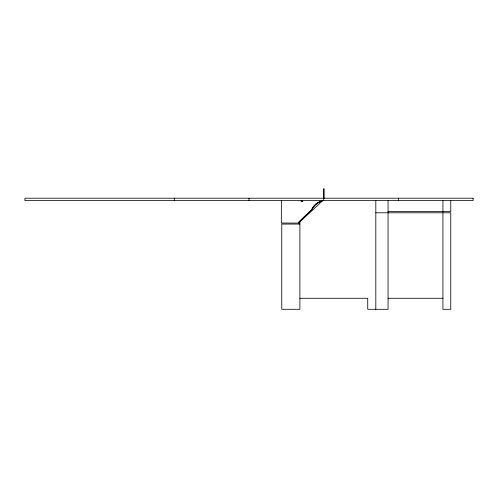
<?xml version="1.0" encoding="UTF-8"?>
<svg xmlns="http://www.w3.org/2000/svg" width="498" height="498" viewBox="0 0 498 498"><rect width="100%" height="100%" fill="white"/><g stroke="black" fill="none" stroke-linecap="round" stroke-linejoin="round"><path stroke-width="0.75" d="M311.58 210.411L311.754 209.957A16.048 16.048 0 0 1 321.179 201.217M322.835 200.551L299.896 221.834L299.896 309.295L281.768 309.295L281.768 224.063L299.896 224.063M302.678 200.856L302.031 200.551M302.765 201.466L301.116 201.466L301.116 200.856L301.844 200.551M388.067 211.569L450.765 211.569L450.765 200.551M375.816 212.795L450.765 212.795L450.765 309.295L442.927 309.295L442.927 212.795M299.896 298.271L367.736 298.271L367.736 309.295L388.067 309.295L388.067 200.551M388.067 298.271L442.927 298.271M442.927 200.551L442.927 211.569M398.4 198.223L398.4 200.551M375.816 200.551L375.816 309.295M324.092 188.705L324.092 198.683M323.7 188.705L323.7 200.551M322.53 200.551L322.53 200.831A16.048 16.048 0 0 0 311.841 209.957L299.267 221.834L299.267 223.06M322.106 200.551L322.106 200.831A16.048 16.048 0 0 0 311.418 209.957L298.931 221.834L298.931 223.06M302.373 200.551L302.336 201.466M301.539 200.856L301.539 201.466M301.421 200.551L301.452 201.466M299.354 221.834L299.354 223.06L281.345 223.06L281.345 200.551M249 198.223L249 200.551M174.3 198.223L174.3 200.551M473.1 198.223L24.9 198.223L24.9 200.551L473.1 200.551L473.1 198.223"/></g></svg>
